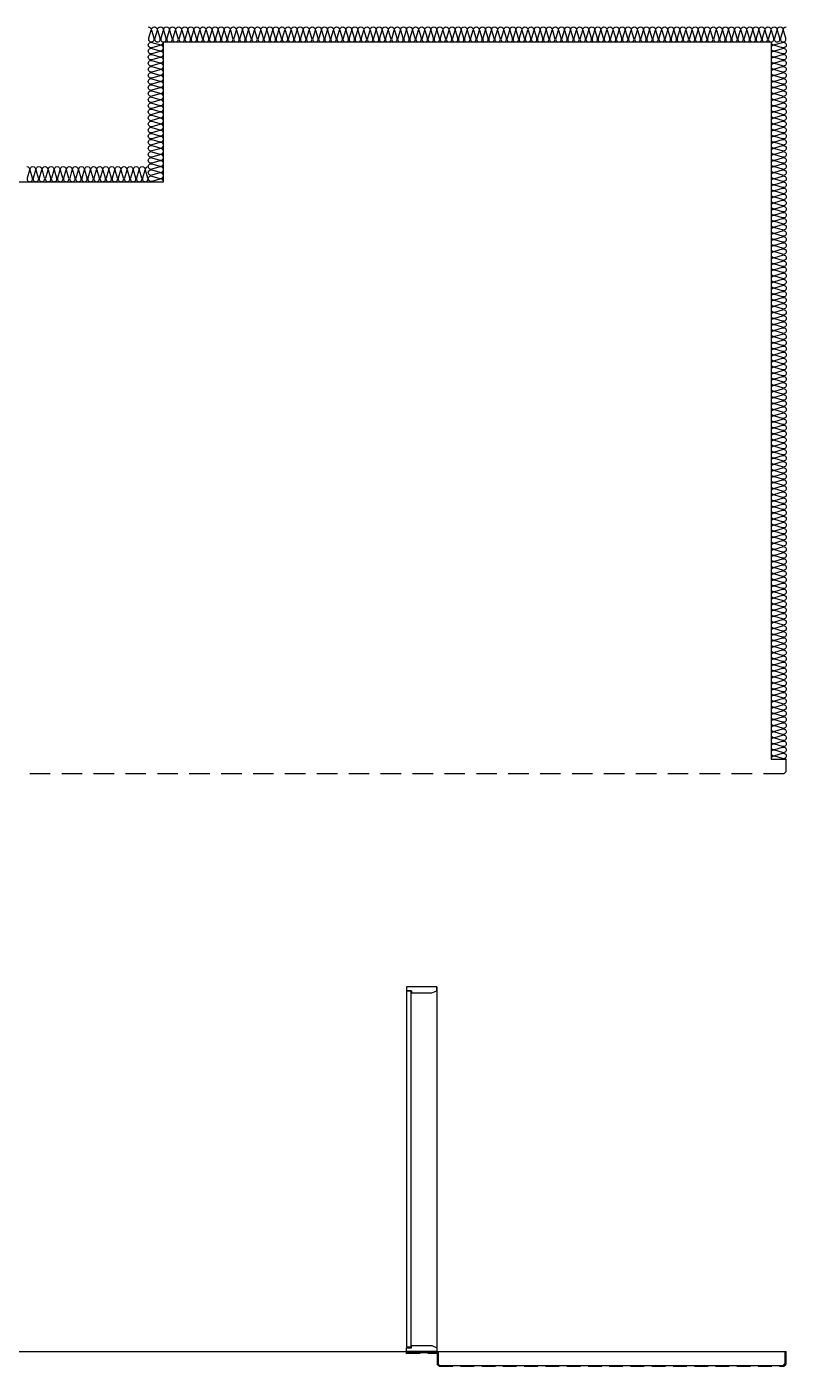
# Model space of a CAD drawing. Header units: millimetres. Extents: x 19868 to 801382, y -4805 to 85279.
# Drawn here: x 752988 to 757988, y 43582 to 52399 of the extents above; entities that cross this region are included whole.
import ezdxf

# ---------------------------------------------------------------- set-up
doc = ezdxf.new("R2010")
doc.units = ezdxf.units.MM
doc.header["$LTSCALE"] = 250
doc.linetypes.add('HID', pattern=[2.8, 1.8, -1])
for name, color, linetype in [('A-DOOR', 4, 'Continuous'), ('A-ELE8', 8, 'Continuous'), ('A-FIN', 6, 'Continuous'), ('A-FIN-8', 8, 'Continuous'), ('A-WP', 1, 'HID'), ('ISL', 251, 'Continuous')]:
    doc.layers.add(name, color=color, linetype=linetype)

# ---------------------------------------------------------------- blocks, each defined once
blk = doc.blocks.new('A$C8ec3387b')
at = {"layer": 'A-DOOR', "linetype": 'Continuous'}
for points in [[(0, 2390), (-33, 2390), (-33, 2375), (-167, 2375), (-200, 2390), (-200, 2415), (0, 2415)], [(0, 45), (-30, 45), (-30, 2390), (0, 2390)], [(0, 40), (-33, 40), (-33, 55), (-167, 55), (-200, 40), (-200, 15), (0, 15)]]:
    blk.add_lwpolyline(points, close=True, dxfattribs=at)
at = {"layer": 'A-ELE8'}
blk.add_lwpolyline([(-200, 2415), (-200, 15)], dxfattribs=at)

msp = doc.modelspace()

# ---------------------------------------------------------------- linework, layer by layer
at = {"layer": 'A-FIN'}
for p, q in [((748738.2, 43678.9), (755488.2, 43678.9)), ((755688.2, 43678.9), (757988.2, 43678.9))]:
    msp.add_line(p, q, dxfattribs=at)
at = {"layer": 'A-FIN-8'}
for p, q in [((755488.2, 43663.9), (755488.2, 43678.9)), ((755488.2, 43671.9), (755696.2, 43671.9)), ((755696.2, 43671.9), (755696.2, 43597.1)), ((757980.2, 43678.9), (757980.2, 43597.1)), ((755706.4, 43586.9), (755696.2, 43597.1)), ((755706.4, 43586.9), (757970, 43586.9)), ((757970, 43586.9), (757980.2, 43597.1))]:
    msp.add_line(p, q, dxfattribs=at)
at = {"layer": 'A-WP', "ltscale": 0.3}
for p, q in [((757985.2, 47578.9), (757985.2, 47494.1)), ((757988.2, 47578.9), (757985.2, 47578.9)), ((757973.1, 47481.9), (748753.4, 47481.9)), ((757973.1, 47481.9), (757985.2, 47494.1))]:
    msp.add_line(p, q, dxfattribs=at)
at = {"layer": 'A-WP', "ltscale": 0.2}
for p, q in [((755703.4, 43581.9), (755691.2, 43594.1)), ((755703.4, 43581.9), (757973.1, 43581.9)), ((757973.1, 43581.9), (757985.2, 43594.1))]:
    msp.add_line(p, q, dxfattribs=at)
at = {"layer": 'A-WP', "linetype": 'HID', "ltscale": 0.2}
for points in [[(755488.2, 43666.9), (755691.2, 43666.9), (755691.2, 43594.1)], [(757985.2, 43678.9), (757985.2, 43594.1)]]:
    msp.add_lwpolyline(points, dxfattribs=at)
at = {"layer": 'ISL'}
msp.add_line((757888.2, 47578.9), (757988.2, 47578.9), dxfattribs=at)
for points in [[(753788.2, 52398.9, -0.509267), (753805.9, 52374.7), (753790.6, 52323.2, 1.372593), (753825.9, 52323.2), (753810.6, 52374.7, -0.509267), (753828.2, 52398.9, -0.509267), (753845.9, 52374.7), (753830.6, 52323.2, 1.372593), (753865.9, 52323.2), (753850.6, 52374.7, -0.509267), (753868.2, 52398.9, -0.509267), (753885.9, 52374.7), (753870.6, 52323.2, 1.372593), (753905.9, 52323.2), (753890.6, 52374.7, -0.509267), (753908.2, 52398.9, -0.509267), (753925.9, 52374.7), (753910.6, 52323.2, 1.372593), (753945.9, 52323.2), (753930.6, 52374.7, -0.509267), (753948.2, 52398.9, -0.509267), (753965.9, 52374.7), (753950.6, 52323.2, 1.372593), (753985.9, 52323.2), (753970.6, 52374.7, -0.509267), (753988.2, 52398.9, -0.509267), (754005.9, 52374.7), (753990.6, 52323.2, 1.372593), (754025.9, 52323.2), (754010.6, 52374.7, -0.509267), (754028.2, 52398.9, -0.509267), (754045.9, 52374.7), (754030.6, 52323.2, 1.372593), (754065.9, 52323.2), (754050.6, 52374.7, -0.509267), (754068.2, 52398.9, -0.509267), (754085.9, 52374.7), (754070.6, 52323.2, 1.372593), (754105.9, 52323.2), (754090.6, 52374.7, -0.509267), (754108.2, 52398.9, -0.509267), (754125.9, 52374.7), (754110.6, 52323.2, 1.372593), (754145.9, 52323.2), (754130.6, 52374.7, -0.509267), (754148.2, 52398.9, -0.509267), (754165.9, 52374.7), (754150.6, 52323.2, 1.372593), (754185.9, 52323.2), (754170.6, 52374.7, -0.509267), (754188.2, 52398.9, -0.509267), (754205.9, 52374.7), (754190.6, 52323.2, 1.372593), (754225.9, 52323.2), (754210.6, 52374.7, -0.509267), (754228.2, 52398.9, -0.509267), (754245.9, 52374.7), (754230.6, 52323.2, 1.372593), (754265.9, 52323.2), (754250.6, 52374.7, -0.509267), (754268.2, 52398.9, -0.509267), (754285.9, 52374.7), (754270.6, 52323.2, 1.372593), (754305.9, 52323.2), (754290.6, 52374.7, -0.509267), (754308.2, 52398.9, -0.509267), (754325.9, 52374.7), (754310.6, 52323.2, 1.372593), (754345.9, 52323.2), (754330.6, 52374.7, -0.509267), (754348.2, 52398.9, -0.509267), (754365.9, 52374.7), (754350.6, 52323.2, 1.372593), (754385.9, 52323.2), (754370.6, 52374.7, -0.509267), (754388.2, 52398.9, -0.509267), (754405.9, 52374.7), (754390.6, 52323.2, 1.372593), (754425.9, 52323.2), (754410.6, 52374.7, -0.509267), (754428.2, 52398.9, -0.509267), (754445.9, 52374.7), (754430.6, 52323.2, 1.372593), (754465.9, 52323.2), (754450.6, 52374.7, -0.509267), (754468.2, 52398.9, -0.509267), (754485.9, 52374.7), (754470.6, 52323.2, 1.372593), (754505.9, 52323.2), (754490.6, 52374.7, -0.509267), (754508.2, 52398.9, -0.509267), (754525.9, 52374.7), (754510.6, 52323.2, 1.372593), (754545.9, 52323.2), (754530.6, 52374.7, -0.509267), (754548.2, 52398.9, -0.509267), (754565.9, 52374.7), (754550.6, 52323.2, 1.372593), (754585.9, 52323.2), (754570.6, 52374.7, -0.509267), (754588.2, 52398.9, -0.509267), (754605.9, 52374.7), (754590.6, 52323.2, 1.372593), (754625.9, 52323.2), (754610.6, 52374.7, -0.509267), (754628.2, 52398.9, -0.509267), (754645.9, 52374.7), (754630.6, 52323.2, 1.372593), (754665.9, 52323.2), (754650.6, 52374.7, -0.509267), (754668.2, 52398.9, -0.509267), (754685.9, 52374.7), (754670.6, 52323.2, 1.372593), (754705.9, 52323.2), (754690.6, 52374.7, -0.509267), (754708.2, 52398.9, -0.509267), (754725.9, 52374.7), (754710.6, 52323.2, 1.372593), (754745.9, 52323.2), (754730.6, 52374.7, -0.509267), (754748.2, 52398.9, -0.509267), (754765.9, 52374.7), (754750.6, 52323.2, 1.372593), (754785.9, 52323.2), (754770.6, 52374.7, -0.509267), (754788.2, 52398.9, -0.509267), (754805.9, 52374.7), (754790.6, 52323.2, 1.372593), (754825.9, 52323.2), (754810.6, 52374.7, -0.509267), (754828.2, 52398.9, -0.509267), (754845.9, 52374.7), (754830.6, 52323.2, 1.372593), (754865.9, 52323.2), (754850.6, 52374.7, -0.509267), (754868.2, 52398.9, -0.509267), (754885.9, 52374.7), (754870.6, 52323.2, 1.372593), (754905.9, 52323.2), (754890.6, 52374.7, -0.509267), (754908.2, 52398.9, -0.509267), (754925.9, 52374.7), (754910.6, 52323.2, 1.372593), (754945.9, 52323.2), (754930.6, 52374.7, -0.509267), (754948.2, 52398.9, -0.509267), (754965.9, 52374.7), (754950.6, 52323.2, 1.372593), (754985.9, 52323.2), (754970.6, 52374.7, -0.509267), (754988.2, 52398.9, -0.509267), (755005.9, 52374.7), (754990.6, 52323.2, 1.372593), (755025.9, 52323.2), (755010.6, 52374.7, -0.509267), (755028.2, 52398.9, -0.509267), (755045.9, 52374.7), (755030.6, 52323.2, 1.372593), (755065.9, 52323.2), (755050.6, 52374.7, -0.509267), (755068.2, 52398.9, -0.509267), (755085.9, 52374.7), (755070.6, 52323.2, 1.372593), (755105.9, 52323.2), (755090.6, 52374.7, -0.509267), (755108.2, 52398.9, -0.509267), (755125.9, 52374.7), (755110.6, 52323.2, 1.372593), (755145.9, 52323.2), (755130.6, 52374.7, -0.509267), (755148.2, 52398.9, -0.509267), (755165.9, 52374.7), (755150.6, 52323.2, 1.372593), (755185.9, 52323.2), (755170.6, 52374.7, -0.509267), (755188.2, 52398.9, -0.509267), (755205.9, 52374.7), (755190.6, 52323.2, 1.372593), (755225.9, 52323.2), (755210.6, 52374.7, -0.509267), (755228.2, 52398.9, -0.509267), (755245.9, 52374.7), (755230.6, 52323.2, 1.372593), (755265.9, 52323.2), (755250.6, 52374.7, -0.509267), (755268.2, 52398.9, -0.509267), (755285.9, 52374.7), (755270.6, 52323.2, 1.372593), (755305.9, 52323.2), (755290.6, 52374.7, -0.509267), (755308.2, 52398.9, -0.509267), (755325.9, 52374.7), (755310.6, 52323.2, 1.372593), (755345.9, 52323.2), (755330.6, 52374.7, -0.509267), (755348.2, 52398.9, -0.509267), (755365.9, 52374.7), (755350.6, 52323.2, 1.372593), (755385.9, 52323.2), (755370.6, 52374.7, -0.509267), (755388.2, 52398.9, -0.509267), (755405.9, 52374.7), (755390.6, 52323.2, 1.372593), (755425.9, 52323.2), (755410.6, 52374.7, -0.509267), (755428.2, 52398.9, -0.509267), (755445.9, 52374.7), (755430.6, 52323.2, 1.372593), (755465.9, 52323.2), (755450.6, 52374.7, -0.509267), (755468.2, 52398.9, -0.509267), (755485.9, 52374.7), (755470.6, 52323.2, 1.372593), (755505.9, 52323.2), (755490.6, 52374.7, -0.509267), (755508.2, 52398.9, -0.509267), (755525.9, 52374.7), (755510.6, 52323.2, 1.372593), (755545.9, 52323.2), (755530.6, 52374.7, -0.509267), (755548.2, 52398.9, -0.509267), (755565.9, 52374.7), (755550.6, 52323.2, 1.372593), (755585.9, 52323.2), (755570.6, 52374.7, -0.509267), (755588.2, 52398.9, -0.509267), (755605.9, 52374.7), (755590.6, 52323.2, 1.372593), (755625.9, 52323.2), (755610.6, 52374.7, -0.509267), (755628.2, 52398.9, -0.509267), (755645.9, 52374.7), (755630.6, 52323.2, 1.372593), (755665.9, 52323.2), (755650.6, 52374.7, -0.509267), (755668.2, 52398.9, -0.509267), (755685.9, 52374.7), (755670.6, 52323.2, 1.372593), (755705.9, 52323.2), (755690.6, 52374.7, -0.509267), (755708.2, 52398.9, -0.509267), (755725.9, 52374.7), (755710.6, 52323.2, 1.372593), (755745.9, 52323.2), (755730.6, 52374.7, -0.509267), (755748.2, 52398.9, -0.509267), (755765.9, 52374.7), (755750.6, 52323.2, 1.372593), (755785.9, 52323.2), (755770.6, 52374.7, -0.509267), (755788.2, 52398.9, -0.509267), (755805.9, 52374.7), (755790.6, 52323.2, 1.372593), (755825.9, 52323.2), (755810.6, 52374.7, -0.509267), (755828.2, 52398.9, -0.509267), (755845.9, 52374.7), (755830.6, 52323.2, 1.372593), (755865.9, 52323.2), (755850.6, 52374.7, -0.509267), (755868.2, 52398.9, -0.509267), (755885.9, 52374.7), (755870.6, 52323.2, 1.372593), (755905.9, 52323.2), (755890.6, 52374.7, -0.509267), (755908.2, 52398.9, -0.509267), (755925.9, 52374.7), (755910.6, 52323.2, 1.372593), (755945.9, 52323.2), (755930.6, 52374.7, -0.509267), (755948.2, 52398.9, -0.509267), (755965.9, 52374.7), (755950.6, 52323.2, 1.372593), (755985.9, 52323.2), (755970.6, 52374.7, -0.509267), (755988.2, 52398.9, -0.509267), (756005.9, 52374.7), (755990.6, 52323.2, 1.372593), (756025.9, 52323.2), (756010.6, 52374.7, -0.509267), (756028.2, 52398.9, -0.509267), (756045.9, 52374.7), (756030.6, 52323.2, 1.372593), (756065.9, 52323.2), (756050.6, 52374.7, -0.509267), (756068.2, 52398.9, -0.509267), (756085.9, 52374.7), (756070.6, 52323.2, 1.372593), (756105.9, 52323.2), (756090.6, 52374.7, -0.509267), (756108.2, 52398.9, -0.509267), (756125.9, 52374.7), (756110.6, 52323.2, 1.372593), (756145.9, 52323.2), (756130.6, 52374.7, -0.509267), (756148.2, 52398.9, -0.509267), (756165.9, 52374.7), (756150.6, 52323.2, 1.372593), (756185.9, 52323.2), (756170.6, 52374.7, -0.509267), (756188.2, 52398.9, -0.509267), (756205.9, 52374.7), (756190.6, 52323.2, 1.372593), (756225.9, 52323.2), (756210.6, 52374.7, -0.509267), (756228.2, 52398.9, -0.509267), (756245.9, 52374.7), (756230.6, 52323.2, 1.372593), (756265.9, 52323.2), (756250.6, 52374.7, -0.509267), (756268.2, 52398.9, -0.509267), (756285.9, 52374.7), (756270.6, 52323.2, 1.372593), (756305.9, 52323.2), (756290.6, 52374.7, -0.509267), (756308.2, 52398.9, -0.509267), (756325.9, 52374.7), (756310.6, 52323.2, 1.372593), (756345.9, 52323.2), (756330.6, 52374.7, -0.509267), (756348.2, 52398.9, -0.509267), (756365.9, 52374.7), (756350.6, 52323.2, 1.372593), (756385.9, 52323.2), (756370.6, 52374.7, -0.509267), (756388.2, 52398.9, -0.509267), (756405.9, 52374.7), (756390.6, 52323.2, 1.372593), (756425.9, 52323.2), (756410.6, 52374.7, -0.509267), (756428.2, 52398.9, -0.509267), (756445.9, 52374.7), (756430.6, 52323.2, 1.372593), (756465.9, 52323.2), (756450.6, 52374.7, -0.509267), (756468.2, 52398.9, -0.509267), (756485.9, 52374.7), (756470.6, 52323.2, 1.372593), (756505.9, 52323.2), (756490.6, 52374.7, -0.509267), (756508.2, 52398.9, -0.509267), (756525.9, 52374.7), (756510.6, 52323.2, 1.372593), (756545.9, 52323.2), (756530.6, 52374.7, -0.509267), (756548.2, 52398.9, -0.509267), (756565.9, 52374.7), (756550.6, 52323.2, 1.372593), (756585.9, 52323.2), (756570.6, 52374.7, -0.509267), (756588.2, 52398.9, -0.509267), (756605.9, 52374.7), (756590.6, 52323.2, 1.372593), (756625.9, 52323.2), (756610.6, 52374.7, -0.509267), (756628.2, 52398.9, -0.509267), (756645.9, 52374.7), (756630.6, 52323.2, 1.372593), (756665.9, 52323.2), (756650.6, 52374.7, -0.509267), (756668.2, 52398.9, -0.509267), (756685.9, 52374.7), (756670.6, 52323.2, 1.372593), (756705.9, 52323.2), (756690.6, 52374.7, -0.509267), (756708.2, 52398.9, -0.509267), (756725.9, 52374.7), (756710.6, 52323.2, 1.372593), (756745.9, 52323.2), (756730.6, 52374.7, -0.509267), (756748.2, 52398.9, -0.509267), (756765.9, 52374.7), (756750.6, 52323.2, 1.372593), (756785.9, 52323.2), (756770.6, 52374.7, -0.509267), (756788.2, 52398.9, -0.509267), (756805.9, 52374.7), (756790.6, 52323.2, 1.372593), (756825.9, 52323.2), (756810.6, 52374.7, -0.509267), (756828.2, 52398.9, -0.509267), (756845.9, 52374.7), (756830.6, 52323.2, 1.372593), (756865.9, 52323.2), (756850.6, 52374.7, -0.509267), (756868.2, 52398.9, -0.509267), (756885.9, 52374.7), (756870.6, 52323.2, 1.372593), (756905.9, 52323.2), (756890.6, 52374.7, -0.509267), (756908.2, 52398.9, -0.509267), (756925.9, 52374.7), (756910.6, 52323.2, 1.372593), (756945.9, 52323.2), (756930.6, 52374.7, -0.509267), (756948.2, 52398.9, -0.509267), (756965.9, 52374.7), (756950.6, 52323.2, 1.372593), (756985.9, 52323.2), (756970.6, 52374.7, -0.509267), (756988.2, 52398.9, -0.509267), (757005.9, 52374.7), (756990.6, 52323.2, 1.372593), (757025.9, 52323.2), (757010.6, 52374.7, -0.509267), (757028.2, 52398.9, -0.509267), (757045.9, 52374.7), (757030.6, 52323.2, 1.372593), (757065.9, 52323.2), (757050.6, 52374.7, -0.509267), (757068.2, 52398.9, -0.509267), (757085.9, 52374.7), (757070.6, 52323.2, 1.372593), (757105.9, 52323.2), (757090.6, 52374.7, -0.509267), (757108.2, 52398.9, -0.509267), (757125.9, 52374.7), (757110.6, 52323.2, 1.372593), (757145.9, 52323.2), (757130.6, 52374.7, -0.509267), (757148.2, 52398.9, -0.509267), (757165.9, 52374.7), (757150.6, 52323.2, 1.372593), (757185.9, 52323.2), (757170.6, 52374.7, -0.509267), (757188.2, 52398.9, -0.509267), (757205.9, 52374.7), (757190.6, 52323.2, 1.372593), (757225.9, 52323.2), (757210.6, 52374.7, -0.509267), (757228.2, 52398.9, -0.509267), (757245.9, 52374.7), (757230.6, 52323.2, 1.372593), (757265.9, 52323.2), (757250.6, 52374.7, -0.509267), (757268.2, 52398.9, -0.509267), (757285.9, 52374.7), (757270.6, 52323.2, 1.372593), (757305.9, 52323.2), (757290.6, 52374.7, -0.509267), (757308.2, 52398.9, -0.509267), (757325.9, 52374.7), (757310.6, 52323.2, 1.372593), (757345.9, 52323.2), (757330.6, 52374.7, -0.509267), (757348.2, 52398.9, -0.509267), (757365.9, 52374.7), (757350.6, 52323.2, 1.372593), (757385.9, 52323.2), (757370.6, 52374.7, -0.509267), (757388.2, 52398.9, -0.509267), (757405.9, 52374.7), (757390.6, 52323.2, 1.372593), (757425.9, 52323.2), (757410.6, 52374.7, -0.509267), (757428.2, 52398.9, -0.509267), (757445.9, 52374.7), (757430.6, 52323.2, 1.372593), (757465.9, 52323.2), (757450.6, 52374.7, -0.509267), (757468.2, 52398.9, -0.509267), (757485.9, 52374.7), (757470.6, 52323.2, 1.372593), (757505.9, 52323.2), (757490.6, 52374.7, -0.509267), (757508.2, 52398.9, -0.509267), (757525.9, 52374.7), (757510.6, 52323.2, 1.372593), (757545.9, 52323.2), (757530.6, 52374.7, -0.509267), (757548.2, 52398.9, -0.509267), (757565.9, 52374.7), (757550.6, 52323.2, 1.372593), (757585.9, 52323.2), (757570.6, 52374.7, -0.509267), (757588.2, 52398.9, -0.509267), (757605.9, 52374.7), (757590.6, 52323.2, 1.372593), (757625.9, 52323.2), (757610.6, 52374.7, -0.509267), (757628.2, 52398.9, -0.509267), (757645.9, 52374.7), (757630.6, 52323.2, 1.372593), (757665.9, 52323.2), (757650.6, 52374.7, -0.509267), (757668.2, 52398.9, -0.509267), (757685.9, 52374.7), (757670.6, 52323.2, 1.372593), (757705.9, 52323.2), (757690.6, 52374.7, -0.509267), (757708.2, 52398.9, -0.509267), (757725.9, 52374.7), (757710.6, 52323.2, 1.372593), (757745.9, 52323.2), (757730.6, 52374.7, -0.509267), (757748.2, 52398.9, -0.509267), (757765.9, 52374.7), (757750.6, 52323.2, 1.372593), (757785.9, 52323.2), (757770.6, 52374.7, -0.509267), (757788.2, 52398.9, -0.509267), (757805.9, 52374.7), (757790.6, 52323.2, 1.372593), (757825.9, 52323.2), (757810.6, 52374.7, -0.509267), (757828.2, 52398.9, -0.509267), (757845.9, 52374.7), (757830.6, 52323.2, 1.372593), (757865.9, 52323.2), (757850.6, 52374.7, -0.509267), (757868.2, 52398.9, -0.509267), (757885.9, 52374.7), (757870.6, 52323.2, 1.372593), (757905.9, 52323.2), (757890.6, 52374.7, -0.509267), (757908.2, 52398.9, -0.509267), (757925.9, 52374.7), (757910.6, 52323.2, 1.372593), (757945.9, 52323.2), (757930.6, 52374.7, -0.509267), (757948.2, 52398.9, -0.509267), (757965.9, 52374.7), (757950.6, 52323.2, 1.372593), (757985.9, 52323.2), (757970.6, 52374.7, -0.509267), (757988.2, 52398.9)], [(753888.2, 51379, 0.509267), (753864, 51396.6), (753812.4, 51381.3, -1.372593), (753812.4, 51416.6), (753864, 51401.3, 0.509267), (753888.2, 51419, 0.509267), (753864, 51436.6), (753812.4, 51421.3, -1.372593), (753812.4, 51456.6), (753864, 51441.3, 0.509267), (753888.2, 51459, 0.509267), (753864, 51476.6), (753812.4, 51461.3, -1.372593), (753812.4, 51496.6), (753864, 51481.3, 0.509267), (753888.2, 51499, 0.509267), (753864, 51516.6), (753812.4, 51501.3, -1.372593), (753812.4, 51536.6), (753864, 51521.3, 0.509267), (753888.2, 51539, 0.509267), (753864, 51556.6), (753812.4, 51541.3, -1.372593), (753812.4, 51576.6), (753864, 51561.3, 0.509267), (753888.2, 51579, 0.509267), (753864, 51596.6), (753812.4, 51581.3, -1.372593), (753812.4, 51616.6), (753864, 51601.3, 0.509267), (753888.2, 51619, 0.509267), (753864, 51636.6), (753812.4, 51621.3, -1.372593), (753812.4, 51656.6), (753864, 51641.3, 0.509267), (753888.2, 51659, 0.509267), (753864, 51676.6), (753812.4, 51661.3, -1.372593), (753812.4, 51696.6), (753864, 51681.3, 0.509267), (753888.2, 51699, 0.509267), (753864, 51716.6), (753812.4, 51701.3, -1.372593), (753812.4, 51736.6), (753864, 51721.3, 0.509267), (753888.2, 51739, 0.509267), (753864, 51756.6), (753812.4, 51741.3, -1.372593), (753812.4, 51776.6), (753864, 51761.3, 0.509267), (753888.2, 51779, 0.509267), (753864, 51796.6), (753812.4, 51781.3, -1.372593), (753812.4, 51816.6), (753864, 51801.3, 0.509267), (753888.2, 51819, 0.509267), (753864, 51836.6), (753812.4, 51821.3, -1.372593), (753812.4, 51856.6), (753864, 51841.3, 0.509267), (753888.2, 51859, 0.509267), (753864, 51876.6), (753812.4, 51861.3, -1.372593), (753812.4, 51896.6), (753864, 51881.3, 0.509267), (753888.2, 51899, 0.509267), (753864, 51916.6), (753812.4, 51901.3, -1.372593), (753812.4, 51936.6), (753864, 51921.3, 0.509267), (753888.2, 51939, 0.509267), (753864, 51956.6), (753812.4, 51941.3, -1.372593), (753812.4, 51976.6), (753864, 51961.3, 0.509267), (753888.2, 51979, 0.509267), (753864, 51996.6), (753812.4, 51981.3, -1.372593), (753812.4, 52016.6), (753864, 52001.3, 0.509267), (753888.2, 52019, 0.509267), (753864, 52036.6), (753812.4, 52021.3, -1.372593), (753812.4, 52056.6), (753864, 52041.3, 0.509267), (753888.2, 52059, 0.509267), (753864, 52076.6), (753812.4, 52061.3, -1.372593), (753812.4, 52096.6), (753864, 52081.3, 0.509267), (753888.2, 52099, 0.509267), (753864, 52116.6), (753812.4, 52101.3, -1.372593), (753812.4, 52136.6), (753864, 52121.3, 0.509267), (753888.2, 52139, 0.509267), (753864, 52156.6), (753812.4, 52141.3, -1.372593), (753812.4, 52176.6), (753864, 52161.3, 0.509267), (753888.2, 52179, 0.509267), (753864, 52196.6), (753812.4, 52181.3, -1.372593), (753812.4, 52216.6), (753864, 52201.3, 0.509267), (753888.2, 52219, 0.509267), (753864, 52236.6), (753812.4, 52221.3, -1.372593), (753812.4, 52256.6), (753864, 52241.3, 0.509267), (753888.2, 52259, 0.509267), (753864, 52276.6), (753812.4, 52261.3, -1.372593), (753812.4, 52296.6), (753864, 52281.3, 0.509267), (753888.2, 52299)], [(757888.2, 52298.9, 0.509267), (757912.5, 52281.3), (757964, 52296.6, -1.372593), (757964, 52261.3), (757912.5, 52276.6, 0.509267), (757888.2, 52258.9, 0.509267), (757912.5, 52241.3), (757964, 52256.6, -1.372593), (757964, 52221.3), (757912.5, 52236.6, 0.509267), (757888.2, 52218.9, 0.509267), (757912.5, 52201.3), (757964, 52216.6, -1.372593), (757964, 52181.3), (757912.5, 52196.6, 0.509267), (757888.2, 52178.9, 0.509267), (757912.5, 52161.3), (757964, 52176.6, -1.372593), (757964, 52141.3), (757912.5, 52156.6, 0.509267), (757888.2, 52138.9, 0.509267), (757912.5, 52121.3), (757964, 52136.6, -1.372593), (757964, 52101.3), (757912.5, 52116.6, 0.509267), (757888.2, 52098.9, 0.509267), (757912.5, 52081.3), (757964, 52096.6, -1.372593), (757964, 52061.3), (757912.5, 52076.6, 0.509267), (757888.2, 52058.9, 0.509267), (757912.5, 52041.3), (757964, 52056.6, -1.372593), (757964, 52021.3), (757912.5, 52036.6, 0.509267), (757888.2, 52018.9, 0.509267), (757912.5, 52001.3), (757964, 52016.6, -1.372593), (757964, 51981.3), (757912.5, 51996.6, 0.509267), (757888.2, 51978.9, 0.509267), (757912.5, 51961.3), (757964, 51976.6, -1.372593), (757964, 51941.3), (757912.5, 51956.6, 0.509267), (757888.2, 51938.9, 0.509267), (757912.5, 51921.3), (757964, 51936.6, -1.372593), (757964, 51901.3), (757912.5, 51916.6, 0.509267), (757888.2, 51898.9, 0.509267), (757912.5, 51881.3), (757964, 51896.6, -1.372593), (757964, 51861.3), (757912.5, 51876.6, 0.509267), (757888.2, 51858.9, 0.509267), (757912.5, 51841.3), (757964, 51856.6, -1.372593), (757964, 51821.3), (757912.5, 51836.6, 0.509267), (757888.2, 51818.9, 0.509267), (757912.5, 51801.3), (757964, 51816.6, -1.372593), (757964, 51781.3), (757912.5, 51796.6, 0.509267), (757888.2, 51778.9, 0.509267), (757912.5, 51761.3), (757964, 51776.6, -1.372593), (757964, 51741.3), (757912.5, 51756.6, 0.509267), (757888.2, 51738.9, 0.509267), (757912.5, 51721.3), (757964, 51736.6, -1.372593), (757964, 51701.3), (757912.5, 51716.6, 0.509267), (757888.2, 51698.9, 0.509267), (757912.5, 51681.3), (757964, 51696.6, -1.372593), (757964, 51661.3), (757912.5, 51676.6, 0.509267), (757888.2, 51658.9, 0.509267), (757912.5, 51641.3), (757964, 51656.6, -1.372593), (757964, 51621.3), (757912.5, 51636.6, 0.509267), (757888.2, 51618.9, 0.509267), (757912.5, 51601.3), (757964, 51616.6, -1.372593), (757964, 51581.3), (757912.5, 51596.6, 0.509267), (757888.2, 51578.9, 0.509267), (757912.5, 51561.3), (757964, 51576.6, -1.372593), (757964, 51541.3), (757912.5, 51556.6, 0.509267), (757888.2, 51538.9, 0.509267), (757912.5, 51521.3), (757964, 51536.6, -1.372593), (757964, 51501.3), (757912.5, 51516.6, 0.509267), (757888.2, 51498.9, 0.509267), (757912.5, 51481.3), (757964, 51496.6, -1.372593), (757964, 51461.3), (757912.5, 51476.6, 0.509267), (757888.2, 51458.9, 0.509267), (757912.5, 51441.3), (757964, 51456.6, -1.372593), (757964, 51421.3), (757912.5, 51436.6, 0.509267), (757888.2, 51418.9, 0.509267), (757912.5, 51401.3), (757964, 51416.6, -1.372593), (757964, 51381.3), (757912.5, 51396.6, 0.509267), (757888.2, 51378.9, 0.509267), (757912.5, 51361.3), (757964, 51376.6, -1.372593), (757964, 51341.3), (757912.5, 51356.6, 0.509267), (757888.2, 51338.9, 0.509267), (757912.5, 51321.3), (757964, 51336.6, -1.372593), (757964, 51301.3), (757912.5, 51316.6, 0.509267), (757888.2, 51298.9, 0.509267), (757912.5, 51281.3), (757964, 51296.6, -1.372593), (757964, 51261.3), (757912.5, 51276.6, 0.509267), (757888.2, 51258.9, 0.509267), (757912.5, 51241.3), (757964, 51256.6, -1.372593), (757964, 51221.3), (757912.5, 51236.6, 0.509267), (757888.2, 51218.9, 0.509267), (757912.5, 51201.3), (757964, 51216.6, -1.372593), (757964, 51181.3), (757912.5, 51196.6, 0.509267), (757888.2, 51178.9, 0.509267), (757912.5, 51161.3), (757964, 51176.6, -1.372593), (757964, 51141.3), (757912.5, 51156.6, 0.509267), (757888.2, 51138.9, 0.509267), (757912.5, 51121.3), (757964, 51136.6, -1.372593), (757964, 51101.3), (757912.5, 51116.6, 0.509267), (757888.2, 51098.9, 0.509267), (757912.5, 51081.3), (757964, 51096.6, -1.372593), (757964, 51061.3), (757912.5, 51076.6, 0.509267), (757888.2, 51058.9, 0.509267), (757912.5, 51041.3), (757964, 51056.6, -1.372593), (757964, 51021.3), (757912.5, 51036.6, 0.509267), (757888.2, 51018.9, 0.509267), (757912.5, 51001.3), (757964, 51016.6, -1.372593), (757964, 50981.3), (757912.5, 50996.6, 0.509267), (757888.2, 50978.9, 0.509267), (757912.5, 50961.3), (757964, 50976.6, -1.372593), (757964, 50941.3), (757912.5, 50956.6, 0.509267), (757888.2, 50938.9, 0.509267), (757912.5, 50921.3), (757964, 50936.6, -1.372593), (757964, 50901.3), (757912.5, 50916.6, 0.509267), (757888.2, 50898.9, 0.509267), (757912.5, 50881.3), (757964, 50896.6, -1.372593), (757964, 50861.3), (757912.5, 50876.6, 0.509267), (757888.2, 50858.9, 0.509267), (757912.5, 50841.3), (757964, 50856.6, -1.372593), (757964, 50821.3), (757912.5, 50836.6, 0.509267), (757888.2, 50818.9, 0.509267), (757912.5, 50801.3), (757964, 50816.6, -1.372593), (757964, 50781.3), (757912.5, 50796.6, 0.509267), (757888.2, 50778.9, 0.509267), (757912.5, 50761.3), (757964, 50776.6, -1.372593), (757964, 50741.3), (757912.5, 50756.6, 0.509267), (757888.2, 50738.9, 0.509267), (757912.5, 50721.3), (757964, 50736.6, -1.372593), (757964, 50701.3), (757912.5, 50716.6, 0.509267), (757888.2, 50698.9, 0.509267), (757912.5, 50681.3), (757964, 50696.6, -1.372593), (757964, 50661.3), (757912.5, 50676.6, 0.509267), (757888.2, 50658.9, 0.509267), (757912.5, 50641.3), (757964, 50656.6, -1.372593), (757964, 50621.3), (757912.5, 50636.6, 0.509267), (757888.2, 50618.9, 0.509267), (757912.5, 50601.3), (757964, 50616.6, -1.372593), (757964, 50581.3), (757912.5, 50596.6, 0.509267), (757888.2, 50578.9, 0.509267), (757912.5, 50561.3), (757964, 50576.6, -1.372593), (757964, 50541.3), (757912.5, 50556.6, 0.509267), (757888.2, 50538.9, 0.509267), (757912.5, 50521.3), (757964, 50536.6, -1.372593), (757964, 50501.3), (757912.5, 50516.6, 0.509267), (757888.2, 50498.9, 0.509267), (757912.5, 50481.3), (757964, 50496.6, -1.372593), (757964, 50461.3), (757912.5, 50476.6, 0.509267), (757888.2, 50458.9, 0.509267), (757912.5, 50441.3), (757964, 50456.6, -1.372593), (757964, 50421.3), (757912.5, 50436.6, 0.509267), (757888.2, 50418.9, 0.509267), (757912.5, 50401.3), (757964, 50416.6, -1.372593), (757964, 50381.3), (757912.5, 50396.6, 0.509267), (757888.2, 50378.9, 0.509267), (757912.5, 50361.3), (757964, 50376.6, -1.372593), (757964, 50341.3), (757912.5, 50356.6, 0.509267), (757888.2, 50338.9, 0.509267), (757912.5, 50321.3), (757964, 50336.6, -1.372593), (757964, 50301.3), (757912.5, 50316.6, 0.509267), (757888.2, 50298.9, 0.509267), (757912.5, 50281.3), (757964, 50296.6, -1.372593), (757964, 50261.3), (757912.5, 50276.6, 0.509267), (757888.2, 50258.9, 0.509267), (757912.5, 50241.3), (757964, 50256.6, -1.372593), (757964, 50221.3), (757912.5, 50236.6, 0.509267), (757888.2, 50218.9, 0.509267), (757912.5, 50201.3), (757964, 50216.6, -1.372593), (757964, 50181.3), (757912.5, 50196.6, 0.509267), (757888.2, 50178.9, 0.509267), (757912.5, 50161.3), (757964, 50176.6, -1.372593), (757964, 50141.3), (757912.5, 50156.6, 0.509267), (757888.2, 50138.9, 0.509267), (757912.5, 50121.3), (757964, 50136.6, -1.372593), (757964, 50101.3), (757912.5, 50116.6, 0.509267), (757888.2, 50098.9, 0.509267), (757912.5, 50081.3), (757964, 50096.6, -1.372593), (757964, 50061.3), (757912.5, 50076.6, 0.509267), (757888.2, 50058.9, 0.509267), (757912.5, 50041.3), (757964, 50056.6, -1.372593), (757964, 50021.3), (757912.5, 50036.6, 0.509267), (757888.2, 50018.9, 0.509267), (757912.5, 50001.3), (757964, 50016.6, -1.372593), (757964, 49981.3), (757912.5, 49996.6, 0.509267), (757888.2, 49978.9, 0.509267), (757912.5, 49961.3), (757964, 49976.6, -1.372593), (757964, 49941.3), (757912.5, 49956.6, 0.509267), (757888.2, 49938.9, 0.509267), (757912.5, 49921.3), (757964, 49936.6, -1.372593), (757964, 49901.3), (757912.5, 49916.6, 0.509267), (757888.2, 49898.9, 0.509267), (757912.5, 49881.3), (757964, 49896.6, -1.372593), (757964, 49861.3), (757912.5, 49876.6, 0.509267), (757888.2, 49858.9, 0.509267), (757912.5, 49841.3), (757964, 49856.6, -1.372593), (757964, 49821.3), (757912.5, 49836.6, 0.509267), (757888.2, 49818.9, 0.509267), (757912.5, 49801.3), (757964, 49816.6, -1.372593), (757964, 49781.3), (757912.5, 49796.6, 0.509267), (757888.2, 49778.9, 0.509267), (757912.5, 49761.3), (757964, 49776.6, -1.372593), (757964, 49741.3), (757912.5, 49756.6, 0.509267), (757888.2, 49738.9, 0.509267), (757912.5, 49721.3), (757964, 49736.6, -1.372593), (757964, 49701.3), (757912.5, 49716.6, 0.509267), (757888.2, 49698.9, 0.509267), (757912.5, 49681.3), (757964, 49696.6, -1.372593), (757964, 49661.3), (757912.5, 49676.6, 0.509267), (757888.2, 49658.9, 0.509267), (757912.5, 49641.3), (757964, 49656.6, -1.372593), (757964, 49621.3), (757912.5, 49636.6, 0.509267), (757888.2, 49618.9, 0.509267), (757912.5, 49601.3), (757964, 49616.6, -1.372593), (757964, 49581.3), (757912.5, 49596.6, 0.509267), (757888.2, 49578.9, 0.509267), (757912.5, 49561.3), (757964, 49576.6, -1.372593), (757964, 49541.3), (757912.5, 49556.6, 0.509267), (757888.2, 49538.9, 0.509267), (757912.5, 49521.3), (757964, 49536.6, -1.372593), (757964, 49501.3), (757912.5, 49516.6, 0.509267), (757888.2, 49498.9, 0.509267), (757912.5, 49481.3), (757964, 49496.6, -1.372593), (757964, 49461.3), (757912.5, 49476.6, 0.509267), (757888.2, 49458.9, 0.509267), (757912.5, 49441.3), (757964, 49456.6, -1.372593), (757964, 49421.3), (757912.5, 49436.6, 0.509267), (757888.2, 49418.9, 0.509267), (757912.5, 49401.3), (757964, 49416.6, -1.372593), (757964, 49381.3), (757912.5, 49396.6, 0.509267), (757888.2, 49378.9, 0.509267), (757912.5, 49361.3), (757964, 49376.6, -1.372593), (757964, 49341.3), (757912.5, 49356.6, 0.509267), (757888.2, 49338.9, 0.509267), (757912.5, 49321.3), (757964, 49336.6, -1.372593), (757964, 49301.3), (757912.5, 49316.6, 0.509267), (757888.2, 49298.9, 0.509267), (757912.5, 49281.3), (757964, 49296.6, -1.372593), (757964, 49261.3), (757912.5, 49276.6, 0.509267), (757888.2, 49258.9, 0.509267), (757912.5, 49241.3), (757964, 49256.6, -1.372593), (757964, 49221.3), (757912.5, 49236.6, 0.509267), (757888.2, 49218.9, 0.509267), (757912.5, 49201.3), (757964, 49216.6, -1.372593), (757964, 49181.3), (757912.5, 49196.6, 0.509267), (757888.2, 49178.9, 0.509267), (757912.5, 49161.3), (757964, 49176.6, -1.372593), (757964, 49141.3), (757912.5, 49156.6, 0.509267), (757888.2, 49138.9, 0.509267), (757912.5, 49121.3), (757964, 49136.6, -1.372593), (757964, 49101.3), (757912.5, 49116.6, 0.509267), (757888.2, 49098.9, 0.509267), (757912.5, 49081.3), (757964, 49096.6, -1.372593), (757964, 49061.3), (757912.5, 49076.6, 0.509267), (757888.2, 49058.9, 0.509267), (757912.5, 49041.3), (757964, 49056.6, -1.372593), (757964, 49021.3), (757912.5, 49036.6, 0.509267), (757888.2, 49018.9, 0.509267), (757912.5, 49001.3), (757964, 49016.6, -1.372593), (757964, 48981.3), (757912.5, 48996.6, 0.509267), (757888.2, 48978.9, 0.509267), (757912.5, 48961.3), (757964, 48976.6, -1.372593), (757964, 48941.3), (757912.5, 48956.6, 0.509267), (757888.2, 48938.9, 0.509267), (757912.5, 48921.3), (757964, 48936.6, -1.372593), (757964, 48901.3), (757912.5, 48916.6, 0.509267), (757888.2, 48898.9, 0.509267), (757912.5, 48881.3), (757964, 48896.6, -1.372593), (757964, 48861.3), (757912.5, 48876.6, 0.509267), (757888.2, 48858.9, 0.509267), (757912.5, 48841.3), (757964, 48856.6, -1.372593), (757964, 48821.3), (757912.5, 48836.6, 0.509267), (757888.2, 48818.9, 0.509267), (757912.5, 48801.3), (757964, 48816.6, -1.372593), (757964, 48781.3), (757912.5, 48796.6, 0.509267), (757888.2, 48778.9, 0.509267), (757912.5, 48761.3), (757964, 48776.6, -1.372593), (757964, 48741.3), (757912.5, 48756.6, 0.509267), (757888.2, 48738.9, 0.509267), (757912.5, 48721.3), (757964, 48736.6, -1.372593), (757964, 48701.3), (757912.5, 48716.6, 0.509267), (757888.2, 48698.9, 0.509267), (757912.5, 48681.3), (757964, 48696.6, -1.372593), (757964, 48661.3), (757912.5, 48676.6, 0.509267), (757888.2, 48658.9, 0.509267), (757912.5, 48641.3), (757964, 48656.6, -1.372593), (757964, 48621.3), (757912.5, 48636.6, 0.509267), (757888.2, 48618.9, 0.509267), (757912.5, 48601.3), (757964, 48616.6, -1.372593), (757964, 48581.3), (757912.5, 48596.6, 0.509267), (757888.2, 48578.9, 0.509267), (757912.5, 48561.3), (757964, 48576.6, -1.372593), (757964, 48541.3), (757912.5, 48556.6, 0.509267), (757888.2, 48538.9, 0.509267), (757912.5, 48521.3), (757964, 48536.6, -1.372593), (757964, 48501.3), (757912.5, 48516.6, 0.509267), (757888.2, 48498.9, 0.509267), (757912.5, 48481.3), (757964, 48496.6, -1.372593), (757964, 48461.3), (757912.5, 48476.6, 0.509267), (757888.2, 48458.9, 0.509267), (757912.5, 48441.3), (757964, 48456.6, -1.372593), (757964, 48421.3), (757912.5, 48436.6, 0.509267), (757888.2, 48418.9, 0.509267), (757912.5, 48401.3), (757964, 48416.6, -1.372593), (757964, 48381.3), (757912.5, 48396.6, 0.509267), (757888.2, 48378.9, 0.509267), (757912.5, 48361.3), (757964, 48376.6, -1.372593), (757964, 48341.3), (757912.5, 48356.6, 0.509267), (757888.2, 48338.9, 0.509267), (757912.5, 48321.3), (757964, 48336.6, -1.372593), (757964, 48301.3), (757912.5, 48316.6, 0.509267), (757888.2, 48298.9, 0.509267), (757912.5, 48281.3), (757964, 48296.6, -1.372593), (757964, 48261.3), (757912.5, 48276.6, 0.509267), (757888.2, 48258.9, 0.509267), (757912.5, 48241.3), (757964, 48256.6, -1.372593), (757964, 48221.3), (757912.5, 48236.6, 0.509267), (757888.2, 48218.9, 0.509267), (757912.5, 48201.3), (757964, 48216.6, -1.372593), (757964, 48181.3), (757912.5, 48196.6, 0.509267), (757888.2, 48178.9, 0.509267), (757912.5, 48161.3), (757964, 48176.6, -1.372593), (757964, 48141.3), (757912.5, 48156.6, 0.509267), (757888.2, 48138.9, 0.509267), (757912.5, 48121.3), (757964, 48136.6, -1.372593), (757964, 48101.3), (757912.5, 48116.6, 0.509267), (757888.2, 48098.9, 0.509267), (757912.5, 48081.3), (757964, 48096.6, -1.372593), (757964, 48061.3), (757912.5, 48076.6, 0.509267), (757888.2, 48058.9, 0.509267), (757912.5, 48041.3), (757964, 48056.6, -1.372593), (757964, 48021.3), (757912.5, 48036.6, 0.509267), (757888.2, 48018.9, 0.509267), (757912.5, 48001.3), (757964, 48016.6, -1.372593), (757964, 47981.3), (757912.5, 47996.6, 0.509267), (757888.2, 47978.9, 0.509267), (757912.5, 47961.3), (757964, 47976.6, -1.372593), (757964, 47941.3), (757912.5, 47956.6, 0.509267), (757888.2, 47938.9, 0.509267), (757912.5, 47921.3), (757964, 47936.6, -1.372593), (757964, 47901.3), (757912.5, 47916.6, 0.509267), (757888.2, 47898.9, 0.509267), (757912.5, 47881.3), (757964, 47896.6, -1.372593), (757964, 47861.3), (757912.5, 47876.6, 0.509267), (757888.2, 47858.9, 0.509267), (757912.5, 47841.3), (757964, 47856.6, -1.372593), (757964, 47821.3), (757912.5, 47836.6, 0.509267), (757888.2, 47818.9, 0.509267), (757912.5, 47801.3), (757964, 47816.6, -1.372593), (757964, 47781.3), (757912.5, 47796.6, 0.509267), (757888.2, 47778.9, 0.509267), (757912.5, 47761.3), (757964, 47776.6, -1.372593), (757964, 47741.3), (757912.5, 47756.6, 0.509267), (757888.2, 47738.9, 0.509267), (757912.5, 47721.3), (757964, 47736.6, -1.372593), (757964, 47701.3), (757912.5, 47716.6, 0.509267), (757888.2, 47698.9, 0.509267), (757912.5, 47681.3), (757964, 47696.6, -1.372593), (757964, 47661.3), (757912.5, 47676.6, 0.509267), (757888.2, 47658.9, 0.509267), (757912.5, 47641.3), (757964, 47656.6, -1.372593), (757964, 47621.3), (757912.5, 47636.6, 0.509267), (757888.2, 47618.9, 0.509267), (757912.5, 47601.3), (757964, 47616.6, -1.372593), (757964, 47581.3), (757912.5, 47596.6, 0.508927), (757888.2, 47578.9, 0.508927)], [(752988.2, 51478.9, -0.509267), (753005.9, 51454.7), (752990.6, 51403.2, 1.372593), (753025.9, 51403.2), (753010.6, 51454.7, -0.509267), (753028.2, 51478.9, -0.509267), (753045.9, 51454.7), (753030.6, 51403.2, 1.372593), (753065.9, 51403.2), (753050.6, 51454.7, -0.509267), (753068.2, 51478.9, -0.509267), (753085.9, 51454.7), (753070.6, 51403.2, 1.372593), (753105.9, 51403.2), (753090.6, 51454.7, -0.509267), (753108.2, 51478.9, -0.509267), (753125.9, 51454.7), (753110.6, 51403.2, 1.372593), (753145.9, 51403.2), (753130.6, 51454.7, -0.509267), (753148.2, 51478.9, -0.509267), (753165.9, 51454.7), (753150.6, 51403.2, 1.372593), (753185.9, 51403.2), (753170.6, 51454.7, -0.509267), (753188.2, 51478.9, -0.509267), (753205.9, 51454.7), (753190.6, 51403.2, 1.372593), (753225.9, 51403.2), (753210.6, 51454.7, -0.509267), (753228.2, 51478.9, -0.509267), (753245.9, 51454.7), (753230.6, 51403.2, 1.372593), (753265.9, 51403.2), (753250.6, 51454.7, -0.509267), (753268.2, 51478.9, -0.509267), (753285.9, 51454.7), (753270.6, 51403.2, 1.372593), (753305.9, 51403.2), (753290.6, 51454.7, -0.509267), (753308.2, 51478.9, -0.509267), (753325.9, 51454.7), (753310.6, 51403.2, 1.372593), (753345.9, 51403.2), (753330.6, 51454.7, -0.509267), (753348.2, 51478.9, -0.509267), (753365.9, 51454.7), (753350.6, 51403.2, 1.372593), (753385.9, 51403.2), (753370.6, 51454.7, -0.509267), (753388.2, 51478.9, -0.509267), (753405.9, 51454.7), (753390.6, 51403.2, 1.372593), (753425.9, 51403.2), (753410.6, 51454.7, -0.509267), (753428.2, 51478.9, -0.509267), (753445.9, 51454.7), (753430.6, 51403.2, 1.372593), (753465.9, 51403.2), (753450.6, 51454.7, -0.509267), (753468.2, 51478.9, -0.509267), (753485.9, 51454.7), (753470.6, 51403.2, 1.372593), (753505.9, 51403.2), (753490.6, 51454.7, -0.509267), (753508.2, 51478.9, -0.509267), (753525.9, 51454.7), (753510.6, 51403.2, 1.372593), (753545.9, 51403.2), (753530.6, 51454.7, -0.509267), (753548.2, 51478.9, -0.509267), (753565.9, 51454.7), (753550.6, 51403.2, 1.372593), (753585.9, 51403.2), (753570.6, 51454.7, -0.509267), (753588.2, 51478.9, -0.509267), (753605.9, 51454.7), (753590.6, 51403.2, 1.372593), (753625.9, 51403.2), (753610.6, 51454.7, -0.509267), (753628.2, 51478.9, -0.509267), (753645.9, 51454.7), (753630.6, 51403.2, 1.372593), (753665.9, 51403.2), (753650.6, 51454.7, -0.509267), (753668.2, 51478.9, -0.509267), (753685.9, 51454.7), (753670.6, 51403.2, 1.372593), (753705.9, 51403.2), (753690.6, 51454.7, -0.509267), (753708.2, 51478.9, -0.509267), (753725.9, 51454.7), (753710.6, 51403.2, 1.372593), (753745.9, 51403.2), (753730.6, 51454.7, -0.509267), (753748.2, 51478.9, -0.509267), (753765.9, 51454.7), (753750.6, 51403.2, 1.372593), (753785.9, 51403.2), (753770.6, 51454.7, -0.509267), (753788.2, 51478.9)]]:
    msp.add_lwpolyline(points, format="xyb", dxfattribs=at)
msp.add_lwpolyline([(748688.2, 51378.9), (749088.2, 51378.9), (749088.2, 52278.9), (752888.2, 52278.9), (752888.2, 51378.9), (753888.2, 51378.9), (753888.2, 52298.9), (757888.2, 52298.9), (757888.2, 47578.9)], dxfattribs=at)

# ---------------------------------------------------------------- block references
at = {"layer": 'A-DOOR', "xscale": -1}
msp.add_blockref('A$C8ec3387b', (755488.2, 43663.9), dxfattribs=at)

doc.saveas('drawing.dxf')
